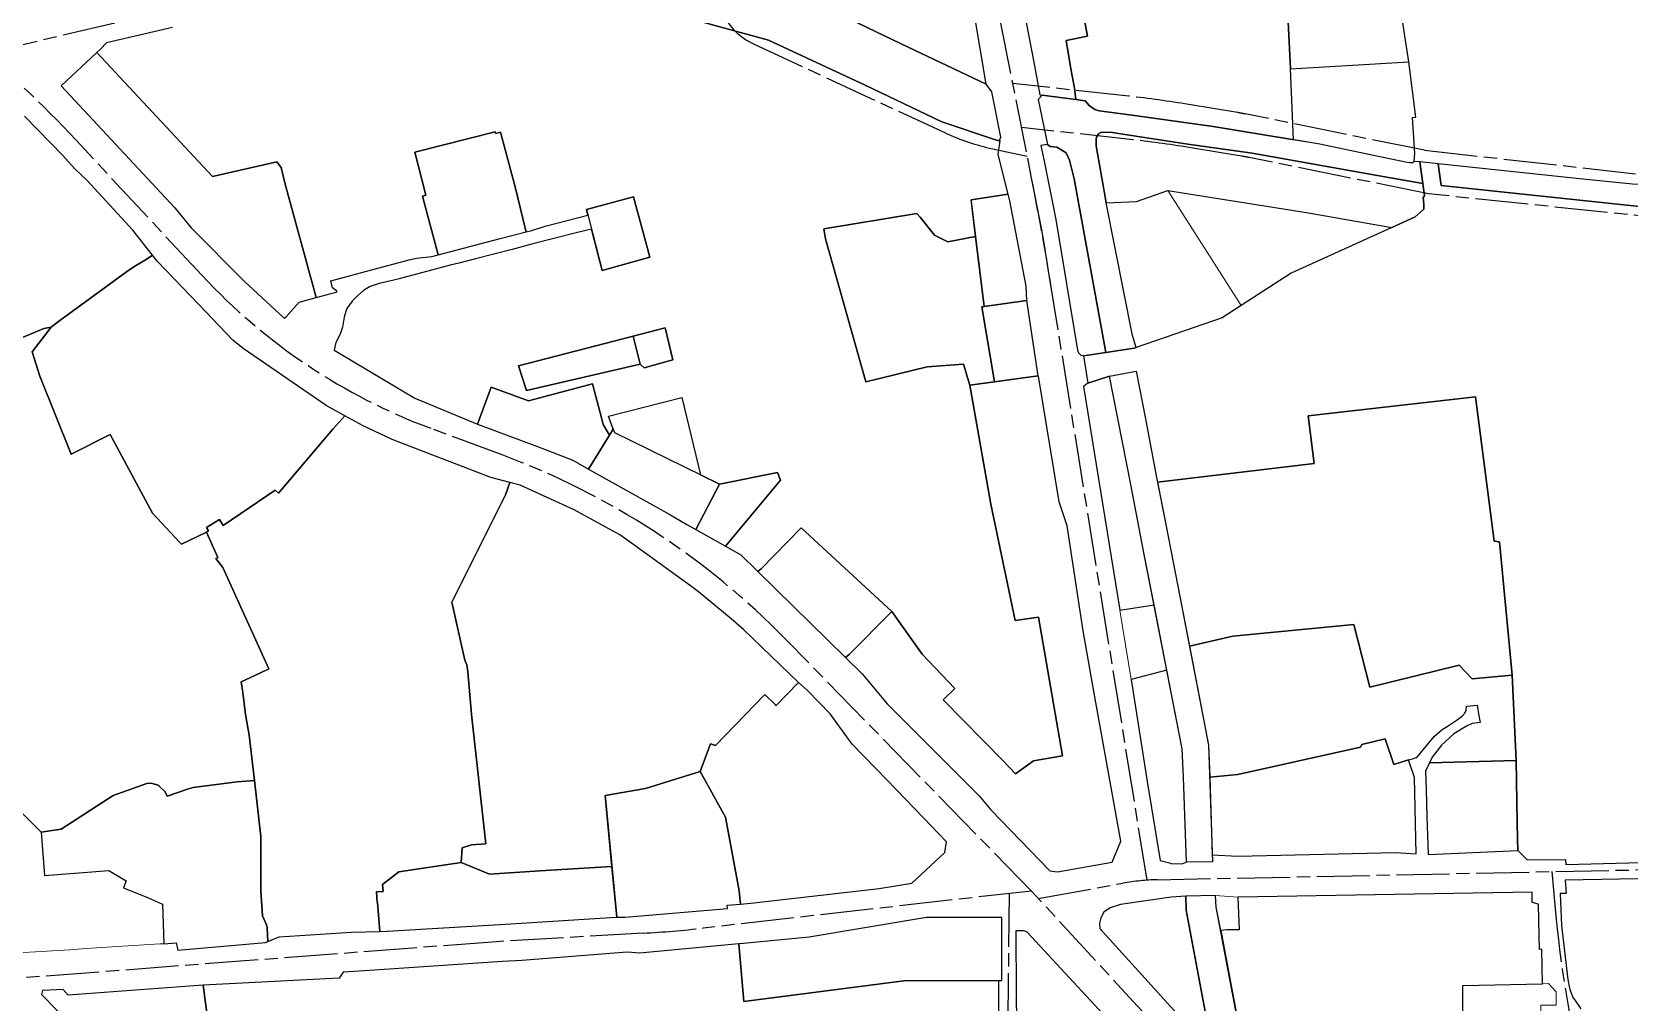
# Model space of a CAD drawing. Header units: millimetres. Extents: x 125232 to 134072, y 142885 to 152835.
# Drawn here: x 127564 to 128286, y 150699 to 151137 of the extents above; entities that cross this region are included whole.
import ezdxf

# ---------------------------------------------------------------- set-up
doc = ezdxf.new("R2010")
doc.units = ezdxf.units.MM
doc.linetypes.add('ACAD_ISO08W100', pattern=[36, 24, -3, 6, -3])
for name, color, linetype in [('commerce', 10, 'Continuous'), ('commerce & office', 242, 'Continuous'), ('commerce and residence', 32, 'Continuous'), ('green & plaza', 80, 'Continuous'), ('industry', 35, 'Continuous'), ('research & university', 30, 'Continuous'), ('reserve', 253, 'Continuous'), ('residence', 2, 'Continuous'), ('residence-bad', 41, 'Continuous'), ('water', 4, 'Continuous'), ('welfare', 11, 'Continuous'), ('老城北中心线', 7, 'ACAD_ISO08W100')]:
    doc.layers.add(name, color=color, linetype=linetype)
for name, color, linetype, lineweight in [('government', 221, 'Continuous', 0), ('municipal utilities', 151, 'Continuous', 0), ('school', 31, 'Continuous', 0)]:
    doc.layers.add(name, color=color, linetype=linetype, lineweight=lineweight)

msp = doc.modelspace()

# ---------------------------------------------------------------- linework, layer by layer
at = {"layer": 'commerce'}
msp.add_lwpolyline([(128012.74, 151144.65), (128016.72, 151124.36), (128019.59, 151108.82), (128020.55, 151108.7), (128035.76, 151106.69), (128035.13, 151111.84), (128033.53, 151120.54), (128031.42, 151133.33), (128041.01, 151135.33), (128039.86, 151141.73)], dxfattribs=at)
for points in [[(128013.71, 151015.92), (127994.31, 151013.17), (127993.3, 151013.03), (127999.12, 150979.1), (128018.84, 150981.78)], [(127835.78, 150999.76), (127838.93, 150987.11), (127840.74, 150985.46), (127853.72, 150988.97), (127850.25, 151003.49)], [(127911.62, 150913.14), (127893.57, 150894.67), (127892.12, 150893.36), (127931.79, 150854.47), (127933.43, 150855.93), (127952.6, 150875.38), (127952.57, 150875.41)]]:
    msp.add_lwpolyline(points, close=True, dxfattribs=at)
at = {"layer": 'commerce & office'}
for points in [[(127835.93, 151062.69), (127814.65, 151056.93), (127821.73, 151029.43), (127843.27, 151035.38)], [(127827.42, 150956.07), (127826.78, 150957.75), (127815.63, 150939.64), (127852.26, 150919.1), (127859.95, 150914.59), (127864.05, 150912.3), (127874.81, 150932.87)]]:
    msp.add_lwpolyline(points, close=True, dxfattribs=at)
at = {"layer": 'commerce and residence'}
for points in [[(127678.53, 151068.48), (127676.71, 151075.88), (127674.76, 151078.49), (127645.69, 151071.92), (127593.47, 151127.94), (127577.25, 151112.9), (127628.59, 151057.76), (127636, 151048.71), (127659.91, 151024.61), (127678.03, 151007.83), (127678.84, 151008.36), (127684.89, 151015.09), (127692.54, 151017.18)], [(127835.78, 150999.76), (127784.02, 150986.34), (127787.5, 150975.24), (127838.93, 150987.11)], [(127822.24, 150959.82), (127821.49, 150962.77), (127817.33, 150978.14), (127788.48, 150970.48), (127771.67, 150976.66), (127765.48, 150959.92), (127792.57, 150949.91), (127808.48, 150943.65), (127815.63, 150939.64), (127825.13, 150955.06)], [(127952.6, 150875.38), (127933.43, 150855.93), (127931.79, 150854.47), (127939.23, 150847.18), (127950.57, 150833.58), (127992.11, 150792.09), (127997.37, 150785.66), (128024.04, 150758.1), (128027.55, 150757.72), (128052.17, 150762.02), (128056.15, 150771.47), (128049.08, 150810.89), (128044.47, 150835.85), (128039.17, 150866.54), (128031.83, 150914.1), (128028.34, 150924.85), (128019.01, 150980.71), (128018.84, 150981.78), (127987.96, 150977.58), (127997.41, 150923.83), (128008.42, 150871.22), (128019, 150872.75), (128029.83, 150810.1), (128016.63, 150807.91), (128008.5, 150801.9), (128003, 150807.78), (127975.83, 150835.36), (127981.07, 150840.59), (127966.43, 150855.99)], [(127950.39, 150799.28), (127934.74, 150815.42), (127924.84, 150829.02), (127914.54, 150839.55), (127910.53, 150843.28), (127900.29, 150832.7), (127899.91, 150833.32), (127895.32, 150837.81), (127873.01, 150814.82), (127870.71, 150815.52), (127865.98, 150802.99), (127877.42, 150782.43), (127883.67, 150749.06), (127884.34, 150743.11), (127890.27, 150743.63), (127946.93, 150750.1), (127961.64, 150752.49), (127976.65, 150766.41), (127977.37, 150771.29), (127966.98, 150782.15)], [(128188.88, 150800.29), (128186.16, 150808.25), (128179.45, 150806.13), (128175.66, 150817.81), (128165.05, 150815.2), (128164.49, 150814.08), (128109.06, 150801.64), (128096.29, 150800.4), (128097.47, 150765.38), (128109.07, 150764.77), (128180.2, 150766.41), (128189.6, 150765.86)], [(128002.36, 150737.1), (128000, 150737.09), (127968.37, 150737.01), (127915.35, 150728.23), (127885.57, 150725.34), (127883.56, 150725.15), (127885.82, 150699.03), (127958.05, 150708.43), (128001.06, 150708.59), (128002.38, 150708.59)], [(128048, 150693.58), (128013.76, 150730.47), (128012.46, 150731.08), (128008.76, 150731.08), (128008.79, 150702.7), (128009.07, 150676.36), (128007.49, 150676.37), (128007.49, 150674.25), (128008.64, 150674.24), (128008.64, 150666.89), (128008.32, 150654.82), (128082.5, 150654.82), (128079.58, 150658.45)]]:
    msp.add_lwpolyline(points, close=True, dxfattribs=at)
at = {"layer": 'government'}
msp.add_lwpolyline([(127623.02, 150743.12), (127616.37, 150746.11), (127605.39, 150750.51), (127606.69, 150753.64), (127598.75, 150758.23), (127569.7, 150756.04), (127568.19, 150775.58), (127556.52, 150787.29), (127522.99, 150754.7), (127538.49, 150738.99), (127551.53, 150725.43), (127554.87, 150722.93), (127557.78, 150721.12), (127581.21, 150722.47), (127588.41, 150723.05), (127621.93, 150725.1), (127623.67, 150725.21), (127623.67, 150725.21)], close=True, dxfattribs=at)
at = {"layer": 'green & plaza'}
for points in [[(128035.12, 151070.87), (128032.94, 151079.19), (128031.5, 151082.61), (128027.25, 151085.07), (128024.28, 151085.43), (128022.96, 151086.36), (128020.06, 151085.88), (128021.34, 151079.55), (128026.79, 151052.5), (128036.53, 150993.44), (128037, 150992.18), (128037.87, 150991.26), (128038.21, 150991.15), (128039.21, 150990.84), (128049.32, 150992.35)], [(128060.61, 150932.63), (128051.04, 150981.68), (128041.19, 150978.5), (128039.22, 150976.96), (128055.75, 150875.9), (128071.18, 150878.26), (128066.89, 150900.34)], [(127902.28, 150934.63), (127900.94, 150938.19), (127874.81, 150932.87), (127864.05, 150912.3), (127877.46, 150904.81)], [(128076.9, 150848.86), (128060.85, 150844.66), (128068.01, 150798.43), (128073.98, 150762.87), (128078.18, 150761.69), (128078.94, 150761.38), (128083.77, 150761.29), (128085.79, 150762.04), (128084.4, 150800.46), (128083.82, 150813.23)], [(128085.68, 150740.34), (128085.56, 150746.71), (128078.84, 150746.19), (128055.98, 150742.88), (128051.29, 150741.44), (128048.51, 150739.38), (128047.04, 150736.86), (128046.44, 150734.53), (128046.7, 150732.09), (128087.26, 150687.26), (128093.99, 150677), (128099.13, 150671.76), (128098.28, 150673.32), (128097.45, 150677.66)]]:
    msp.add_lwpolyline(points, close=True, dxfattribs=at)
at = {"layer": 'industry'}
msp.add_lwpolyline([(127990.48, 151044.71), (127977.89, 151042.38), (127971.92, 151045.36), (127965.43, 151053.48), (127964, 151055.12), (127921.91, 151048.2), (127922.69, 151043.64), (127940.94, 150979.17), (127968.61, 150985.86), (127985.09, 150987.08), (127987.96, 150977.58), (127999.12, 150979.1), (127993.3, 151013.03), (127994.31, 151013.17)], close=True, dxfattribs=at)
at = {"layer": 'municipal utilities'}
for points in [[(128186.29, 151123.72), (128132.82, 151120.46), (128134.15, 151088.48), (128146.1, 151086.46), (128170.25, 151081.33), (128185.57, 151078.15), (128186.71, 151077.99), (128188.06, 151078.1), (128188.65, 151078.72), (128189.01, 151082.48), (128188.01, 151098.58), (128189.52, 151098.75)], [(128077.35, 151065.49), (128063.2, 151060.56), (128049.54, 151060.04), (128061.42, 151000), (128063, 150994.54), (128101.98, 151007.97), (128110.57, 151013.55)], [(127857.81, 150971.97), (127824.57, 150963.53), (127827.42, 150956.07), (127866.14, 150937.11)], [(128071.18, 150878.26), (128055.75, 150875.9), (128060.85, 150844.66), (128076.9, 150848.86)], [(128109.08, 150746.2), (128098.87, 150747.01), (128099.29, 150741.75), (128101.28, 150731.15), (128104.1, 150731.53), (128109.11, 150731.54), (128109.54, 150731.49)], [(128245.86, 150697.36), (128252.82, 150697.5), (128252.85, 150703.4), (128249.35, 150707.19), (128246.74, 150707.14), (128210.66, 150706.38), (128210.84, 150682.71), (128233.13, 150683.45), (128236.09, 150688.55), (128245.77, 150688.72)]]:
    msp.add_lwpolyline(points, close=True, dxfattribs=at)
at = {"layer": 'research & university'}
for points in [[(128287.29, 151068.45), (128264.97, 151070.75), (128232.18, 151074.07), (128199.52, 151077.58), (128191.24, 151078.47), (128188.65, 151078.72), (128189.01, 151082.48), (128188.01, 151098.58), (128189.52, 151098.75), (128186.29, 151123.72), (128186.29, 151123.72), (128181.95, 151152.29)], [(128303.36, 151056.99), (128200.88, 151067.79), (128199.52, 151077.58), (128191.24, 151078.47), (128192.59, 151068.76), (128193.36, 151063.18), (128192.76, 151062.39), (128193.12, 151059.45), (128193.01, 151057.05), (128189.16, 151053.59), (128178.57, 151048.79), (128133.16, 151028.21), (128110.57, 151013.55), (128101.98, 151007.97), (128063, 150994.54), (128062.2, 150994.26), (128049.32, 150992.35), (128039.21, 150990.84), (128041.19, 150978.5), (128051.04, 150981.68), (128063.06, 150983.94), (128067.26, 150962.37), (128072.46, 150935.06), (128072.71, 150933.77), (128143.44, 150942.18), (128140.78, 150963.7), (128216.4, 150972.35), (128224.92, 150907.05), (128227.23, 150906.85), (128233.04, 150846.56), (128234.84, 150807.94), (128235.28, 150780.04), (128235.34, 150772.72), (128235.47, 150767.3), (128239.71, 150763.15), (128257.15, 150763.28), (128257.19, 150761.04), (128371.04, 150763.97)]]:
    msp.add_lwpolyline(points, dxfattribs=at)
at = {"layer": 'reserve'}
msp.add_lwpolyline([(128304.3, 150695.07), (128316.5, 150707.9), (128317.16, 150709.67), (128314.82, 150755.13), (128314.23, 150755.13), (128314.23, 150755.02), (128256.98, 150753.86), (128257.31, 150747.93), (128254.69, 150747.86), (128255.27, 150733.39), (128258.07, 150709.09), (128258.91, 150705.13), (128259.18, 150704.53), (128259, 150704.46), (128260.77, 150700.32), (128260.91, 150700.37), (128264.07, 150695.7)], dxfattribs=at)
at = {"layer": 'residence'}
for points in [[(127980.14, 151196.96), (127973.1, 151230.21), (127967.42, 151229.12), (127952.08, 151226.31), (127937.91, 151223.77), (127935.88, 151221.52), (127901.82, 151214.56), (127886.79, 151211.13), (127885.83, 151210.82), (127888.87, 151198.27), (127884.99, 151197.32), (127898.53, 151170.34), (127905.07, 151159.35), (127910.72, 151154.19), (127914.55, 151152.25), (127956.91, 151131.81), (127995.34, 151113.67), (127987.13, 151162.06)], [(128115.47, 151082.38), (128086.44, 151086.46), (128055.14, 151091.38), (128051.43, 151091.95), (128047.08, 151091.74), (128046.08, 151091.22), (128045.16, 151089.63), (128045.02, 151088.71), (128044.95, 151085.93), (128045.08, 151084.85), (128049.54, 151060.04), (128063.2, 151060.56), (128077.35, 151065.49), (128140.05, 151055.64), (128178.57, 151048.79), (128189.16, 151053.59), (128193.01, 151057.05), (128193.12, 151059.45), (128192.76, 151062.39), (128193.36, 151063.18), (128192.59, 151068.76), (128190.03, 151069.21), (128175.41, 151071.77)], [(127659.55, 150994.16), (127654.92, 150997.94), (127639.44, 151014.07), (127620.59, 151033.67), (127618.52, 151036.3), (127615.65, 151034.37), (127610.58, 151031.32), (127606.85, 151028.86), (127576.63, 151006.84), (127572.86, 151004.01), (127572.69, 151003.79), (127564.21, 150992.59), (127567.67, 150981.7), (127581.75, 150946.47), (127599.48, 150955.28), (127618.54, 150919.79), (127630.7, 150906.68), (127631.66, 150905.8), (127643.02, 150911.2), (127643.91, 150911.75), (127642.96, 150913.27), (127648.78, 150916.9), (127650.49, 150914.2), (127673.97, 150930.18), (127675.45, 150928.86), (127700.06, 150957.71), (127705.47, 150963.76), (127697.1, 150968.33)], [(127835.78, 150999.76), (127850.25, 151003.49), (127853.72, 150988.97), (127840.74, 150985.46), (127838.93, 150987.11), (127787.5, 150975.24), (127784.02, 150986.34)], [(128216.4, 150972.35), (128140.78, 150963.7), (128143.44, 150942.18), (128072.71, 150933.77), (128076.64, 150913.83), (128083.9, 150876.73), (128087.19, 150859.64), (128106.76, 150864.14), (128161.36, 150869.51), (128168.64, 150841.18), (128208.99, 150851.07), (128214.87, 150844.94), (128233.04, 150846.56), (128227.23, 150906.85), (128224.92, 150907.05)], [(127753.87, 150879.58), (127778.09, 150928.07), (127780.03, 150933.59), (127771.38, 150935.83), (127726.92, 150953.11), (127713.77, 150959.22), (127705.47, 150963.76), (127700.06, 150957.71), (127675.45, 150928.86), (127673.97, 150930.18), (127650.49, 150914.2), (127648.78, 150916.9), (127642.96, 150913.27), (127643.91, 150911.75), (127643.02, 150911.2), (127648.15, 150899.74), (127647.25, 150899.3), (127650.31, 150895.17), (127671.17, 150849.43), (127667.06, 150847.44), (127658.55, 150843.57), (127659.41, 150838.66), (127660.51, 150828.83), (127662.2, 150819.45), (127664.63, 150799), (127667.5, 150773.64), (127667.49, 150749.15), (127668.28, 150737.86), (127670.02, 150733.66), (127670.4, 150732.37), (127670.68, 150726.27), (127675.81, 150728.37), (127708.5, 150730.46), (127721.23, 150730.79), (127720.28, 150743.88), (127720.06, 150743.88), (127719.78, 150748.7), (127722.81, 150748.74), (127722.53, 150752.01), (127729.91, 150757.73), (127757.98, 150761.93), (127758.45, 150768.48), (127762.68, 150769.9), (127769.26, 150770.3), (127762.67, 150828.73), (127762.7, 150828.98), (127761.07, 150848.12), (127760.57, 150851.22), (127759.73, 150853.36)], [(127836.06, 150905.41), (127829.81, 150909.94), (127829.77, 150909.96), (127809.12, 150921.32), (127784.72, 150932.38), (127780.03, 150933.59), (127778.09, 150928.07), (127753.87, 150879.58), (127759.73, 150853.36), (127760.57, 150851.22), (127761.07, 150848.12), (127762.7, 150828.98), (127762.67, 150828.73), (127769.26, 150770.3), (127762.68, 150769.9), (127758.45, 150768.48), (127757.98, 150761.93), (127770.83, 150756.61), (127793.57, 150758.06), (127826.19, 150760.03), (127823.13, 150792.16), (127841.33, 150795.35), (127865.98, 150802.99), (127870.71, 150815.52), (127873.01, 150814.82), (127895.32, 150837.81), (127899.91, 150833.32), (127900.29, 150832.7), (127910.53, 150843.28), (127889.8, 150863.09), (127885.71, 150867.05), (127880.1, 150872), (127865.32, 150884.22), (127861.62, 150886.9)], [(128234.84, 150807.94), (128195.58, 150806.94), (128193.85, 150803.22), (128194.09, 150794.85), (128194.4, 150782.55), (128194.85, 150769.86), (128194.95, 150765.54), (128194.99, 150765.54), (128235.47, 150767.3), (128235.34, 150772.72), (128235.28, 150780.04)], [(127667.5, 150773.64), (127664.63, 150799), (127656.85, 150798.32), (127636.95, 150795.85), (127634.84, 150795.13), (127625.23, 150791.84), (127624.25, 150793.76), (127621.64, 150796.39), (127621.36, 150796.63), (127618.12, 150797.68), (127615.96, 150797.66), (127600.83, 150792.23), (127577.23, 150776.94), (127568.19, 150775.58), (127569.7, 150756.04), (127598.75, 150758.23), (127606.69, 150753.64), (127605.39, 150750.51), (127616.37, 150746.11), (127623.02, 150743.12), (127623.67, 150725.21), (127629.26, 150725.67), (127629.99, 150722.25), (127669.58, 150725.82), (127670.68, 150726.27), (127670.4, 150732.37), (127670.02, 150733.66), (127668.28, 150737.86), (127667.49, 150749.15)], [(127877.42, 150782.43), (127865.98, 150802.99), (127841.33, 150795.35), (127823.13, 150792.16), (127828.36, 150737.14), (127832.12, 150737.24), (127878.39, 150741.12), (127878.26, 150742.56), (127884.34, 150743.11), (127883.67, 150749.06)], [(127826.19, 150760.03), (127793.57, 150758.06), (127770.83, 150756.61), (127757.98, 150761.93), (127729.91, 150757.73), (127722.53, 150752.01), (127722.81, 150748.74), (127719.78, 150748.7), (127720.06, 150743.88), (127720.28, 150743.88), (127721.23, 150730.79), (127724.62, 150730.87), (127778.05, 150734.08), (127825.56, 150737.07), (127828.36, 150737.14)], [(128246.42, 150722.67), (128245.26, 150722.64), (128245.13, 150728.83), (128244.82, 150743.13), (128242, 150743.78), (128241.95, 150748.48), (128109.08, 150746.2), (128109.54, 150731.49), (128109.11, 150731.54), (128104.1, 150731.53), (128101.28, 150731.15), (128112.42, 150671.77), (128111.66, 150655.92), (128128.52, 150633.28), (128133.64, 150637.8), (128131.93, 150661.71), (128153.72, 150662.46), (128153.83, 150679.94), (128186.65, 150680.88), (128210.88, 150681.6), (128210.84, 150682.71), (128210.66, 150706.38), (128246.74, 150707.14)]]:
    msp.add_lwpolyline(points, close=True, dxfattribs=at)
for points in [[(128131.78, 151141.71), (128132.82, 151120.46), (128186.29, 151123.72), (128181.95, 151152.29)], [(127627.59, 151139.14), (127597.79, 151132.31), (127595.1, 151129.45), (127593.47, 151127.94), (127645.69, 151071.92), (127674.76, 151078.49), (127676.71, 151075.88), (127678.53, 151068.48), (127692.55, 151017.17), (127701.54, 151019.55), (127701.97, 151019.78), (127701.72, 151020.2), (127699.94, 151021.57), (127699.1, 151024.75), (127720.4, 151030.4), (127734.56, 151034.15), (127737.91, 151035.04), (127744.71, 151035.68), (127747.65, 151036.45), (127740.56, 151062.98), (127742.13, 151063.38), (127737.13, 151082.95), (127773.47, 151092.11), (127773.66, 151091.38), (127775.88, 151091.94), (127782.66, 151066.62), (127786.96, 151048.58), (127787.37, 151046.86), (127789.96, 151047.53), (127796.01, 151049.43), (127815.3, 151054.42), (127814.65, 151056.93), (127835.93, 151062.69), (127843.27, 151035.38), (127821.73, 151029.43), (127816.91, 151048.14), (127810.02, 151046.37), (127800.48, 151043.94), (127790.41, 151041.42), (127781.06, 151038.83), (127764.48, 151034.68), (127757.01, 151032.76), (127753.07, 151031.83), (127744.64, 151029.49), (127740.74, 151028.53), (127733.41, 151026.49), (127730, 151025.7), (127727.62, 151025.06), (127721.02, 151023.48), (127716.99, 151022.24), (127713.96, 151020.36), (127710.97, 151017.82), (127708.74, 151015.55), (127706.69, 151012.62), (127706.29, 151011.89), (127705.16, 151008.31), (127704.48, 151003.85), (127703.37, 151000.6), (127701.41, 150996.83), (127700.65, 150993.37), (127702.41, 150992.31), (127737.03, 150971.68), (127765.44, 150959.94), (127765.48, 150959.92), (127771.67, 150976.66), (127788.48, 150970.48), (127817.33, 150978.14), (127821.49, 150962.77), (127822.24, 150959.82), (127825.13, 150955.06), (127826.78, 150957.75), (127824.57, 150963.53), (127857.81, 150971.97), (127866.14, 150937.11), (127874.81, 150932.87), (127900.94, 150938.19), (127902.28, 150934.63), (127877.46, 150904.81), (127884.37, 150900.96), (127892.12, 150893.36), (127893.57, 150894.67), (127911.62, 150913.14), (127952.6, 150875.38), (127952.6, 150875.38), (127966.43, 150855.99), (127981.07, 150840.59), (127975.83, 150835.36), (128003, 150807.78), (128008.5, 150801.9), (128016.63, 150807.91), (128029.83, 150810.1), (128019, 150872.75), (128008.42, 150871.22), (127997.41, 150923.83), (127987.96, 150977.58), (127985.09, 150987.08), (127968.61, 150985.86), (127940.94, 150979.17), (127922.69, 151043.64), (127921.91, 151048.2), (127964, 151055.12), (127965.43, 151053.48), (127971.92, 151045.36), (127977.89, 151042.38), (127990.48, 151044.71), (127988.48, 151061.27), (128005.19, 151063.88), (128000.71, 151081.75), (128001.68, 151087.95), (128000, 151088.25), (127975.31, 151096.65), (127940.58, 151113.08), (127896.98, 151133.49), (127865.58, 151142.02)], [(128039.86, 151141.73), (128041.01, 151135.33), (128031.42, 151133.33), (128033.53, 151120.54), (128035.13, 151111.84), (128035.76, 151106.69), (128039.97, 151106.14), (128041.78, 151103.93), (128044.46, 151102.1), (128046.41, 151101.6), (128048.55, 151101.31), (128062.29, 151099.47), (128097.92, 151094.49), (128133.49, 151088.6), (128134.15, 151088.48), (128132.82, 151120.46), (128131.78, 151141.71)], [(127559.76, 150999.09), (127569.51, 151003.13), (127572.69, 151003.79), (127572.86, 151004.01), (127576.63, 151006.84), (127606.85, 151028.86), (127610.58, 151031.32), (127615.65, 151034.37), (127618.52, 151036.3), (127609.62, 151047.67), (127588.84, 151070.16), (127583.47, 151075.38), (127577.93, 151081.57), (127572.5, 151087.14), (127566.54, 151093.17), (127560.64, 151099.2)], [(127556.52, 150787.29), (127568.19, 150775.58), (127577.23, 150776.94), (127600.83, 150792.23), (127615.96, 150797.66), (127618.12, 150797.68), (127621.36, 150796.63), (127621.64, 150796.39), (127624.25, 150793.76), (127625.23, 150791.84), (127634.84, 150795.13), (127636.95, 150795.85), (127656.85, 150798.32), (127664.63, 150799), (127662.2, 150819.45), (127660.51, 150828.83), (127659.41, 150838.66), (127658.55, 150843.57), (127667.06, 150847.44), (127671.17, 150849.43), (127650.31, 150895.17), (127647.25, 150899.3), (127648.15, 150899.74), (127643.02, 150911.2), (127631.66, 150905.8), (127630.7, 150906.68), (127618.54, 150919.79), (127599.48, 150955.28), (127581.75, 150946.47), (127567.67, 150981.7), (127564.21, 150992.59), (127572.69, 151003.79), (127569.51, 151003.13), (127559.76, 150999.09)], [(128001.12, 150668.53), (128001.06, 150700.86), (128001.06, 150708.59), (127958.05, 150708.43), (127885.82, 150699.03), (127883.56, 150725.15), (127838.81, 150720.86), (127832.99, 150721.38), (127785.51, 150717.62), (127776.7, 150717.18), (127714.43, 150712.99), (127704.76, 150712.36), (127702.97, 150709.69), (127641.44, 150706.44), (127646.02, 150672.28)]]:
    msp.add_lwpolyline(points, dxfattribs=at)
at = {"layer": 'residence-bad'}
for points in [[(128005.94, 151060.87), (128005.19, 151063.88), (127988.49, 151061.27), (127988.54, 151060.73), (127990.48, 151044.71), (127994.31, 151013.17), (128013.71, 151015.92), (128013.41, 151022.35)], [(128210.4, 150828.08), (128211.58, 150829.45), (128212.24, 150830.69), (128212.36, 150832.55), (128217.22, 150833.02), (128217.98, 150828.24), (128218.47, 150825.21), (128214.97, 150824.67), (128212.3, 150823.44), (128206.6, 150820.1), (128201.03, 150814.9), (128196.8, 150809.56), (128195.58, 150806.94), (128234.84, 150807.94), (128233.04, 150846.56), (128214.87, 150844.94), (128208.99, 150851.07), (128168.64, 150841.18), (128161.36, 150869.51), (128106.76, 150864.14), (128087.19, 150859.64), (128095.8, 150814.94), (128096.29, 150800.4), (128109.06, 150801.64), (128164.49, 150814.08), (128165.05, 150815.2), (128175.66, 150817.81), (128179.45, 150806.13), (128186.16, 150808.25), (128187.91, 150808.81), (128189.67, 150809.36), (128189.96, 150809.35), (128197.79, 150818.84), (128201.42, 150821.95), (128203.54, 150823.28), (128207.71, 150826.06)], [(127641.44, 150706.44), (127580.4, 150702), (127578.17, 150704.51), (127568.83, 150704.01), (127568.32, 150702.27), (127603.01, 150666.91), (127619.11, 150671.4), (127644.71, 150672.24), (127646.02, 150672.28)]]:
    msp.add_lwpolyline(points, close=True, dxfattribs=at)
at = {"layer": 'school'}
msp.add_lwpolyline([(128178.57, 151048.79), (128140.05, 151055.64), (128077.35, 151065.49), (128110.57, 151013.55), (128133.16, 151028.21)], close=True, dxfattribs=at)
at = {"layer": 'water'}
msp.add_lwpolyline([(127865.58, 151142.02), (127896.98, 151133.49), (127940.58, 151113.08), (127975.31, 151096.65), (128000, 151088.25), (128001.11, 151088.05), (128001.95, 151089.65), (127997.89, 151110.13), (127995.34, 151113.67), (127956.91, 151131.81), (127914.55, 151152.25)], dxfattribs=at)
for points in [[(128097.92, 151094.49), (128062.29, 151099.47), (128048.55, 151101.31), (128046.41, 151101.6), (128044.46, 151102.1), (128041.78, 151103.93), (128039.97, 151106.14), (128035.76, 151106.69), (128020.55, 151108.7), (128018.85, 151106.72), (128022.96, 151086.36), (128024.28, 151085.43), (128027.25, 151085.07), (128031.5, 151082.61), (128032.94, 151079.19), (128035.12, 151070.87), (128049.32, 150992.35), (128062.2, 150994.26), (128063, 150994.54), (128061.42, 151000), (128049.54, 151060.04), (128048.28, 151067.01), (128045.08, 151084.85), (128044.95, 151085.93), (128045.02, 151088.71), (128045.16, 151089.63), (128046.08, 151091.22), (128047.08, 151091.74), (128051.43, 151091.95), (128055.14, 151091.38), (128086.44, 151086.46), (128115.47, 151082.38), (128175.41, 151071.77), (128190.03, 151069.21), (128192.59, 151068.76), (128191.24, 151078.47), (128188.65, 151078.72), (128188.06, 151078.1), (128186.71, 151077.99), (128185.57, 151078.15), (128170.25, 151081.33), (128146.1, 151086.46), (128133.49, 151088.6)], [(128302.32, 151067.47), (128287.29, 151068.45), (128264.97, 151070.75), (128232.18, 151074.07), (128199.52, 151077.58), (128200.88, 151067.79), (128303.36, 151056.99)], [(128085.79, 150762.04), (128084.4, 150800.46), (128083.82, 150813.23), (128066.89, 150900.34), (128060.61, 150932.63), (128051.04, 150981.68), (128063.06, 150983.94), (128067.26, 150962.37), (128072.46, 150935.06), (128076.64, 150913.83), (128083.9, 150876.73), (128095.8, 150814.94), (128097.58, 150762.23)], [(128099.29, 150741.75), (128098.87, 150747.01), (128085.56, 150746.71), (128085.68, 150740.34), (128097.45, 150677.66), (128098.28, 150673.32), (128099.13, 150671.76), (128111.66, 150655.92), (128112.42, 150671.77)]]:
    msp.add_lwpolyline(points, close=True, dxfattribs=at)
at = {"layer": 'welfare'}
msp.add_lwpolyline([(127782.66, 151066.62), (127775.88, 151091.94), (127773.66, 151091.38), (127773.47, 151092.11), (127737.13, 151082.95), (127742.13, 151063.38), (127740.56, 151062.98), (127747.65, 151036.45), (127775.72, 151043.81), (127787.37, 151046.86), (127786.96, 151048.58)], close=True, dxfattribs=at)
at = {"layer": '老城北中心线', "linetype": 'ACAD_ISO08W100', "lineweight": 25}
for p, q in [((128020.5, 151047.75), (127981.77, 151242.06)), ((127543.08, 151127.58), (127646.65, 151152.07)), ((127890.4, 151131.67), (127976.9, 151091.54)), ((128059.77, 151108.16), (128007.31, 151113.94)), ((128108.88, 151100.77), (128086.81, 151104.43)), ((128061.62, 151088.47), (128011.28, 151094.01)), ((128193.37, 151083.73), (128112.35, 151100.13)), ((127640.99, 151027.11), (127583.85, 151088.47)), ((127998.23, 151084.43), (128013.85, 151081.11)), ((128110.73, 151081.08), (128088.66, 151084.74)), ((128195.22, 151064.04), (128114.2, 151080.44)), ((128193.37, 151083.73), (128406.99, 151060.06)), ((128419.3, 151040.65), (128195.22, 151064.04)), ((128068.02, 150753.89), (128020.5, 151047.75)), ((127776.63, 150946.06), (127744.33, 150958.09)), ((128015.75, 150749), (127904.9, 150862.56)), ((128072.71, 150754.1), (128506.5, 150763.07)), ((128250.95, 150757.78), (128252.44, 150740.89)), ((128015.75, 150749), (127867.45, 150732.26)), ((128069.16, 150691.15), (128015.75, 150749)), ((128018.82, 150745.67), (128057.11, 150752.55)), ((127773.95, 150726.11), (127534.31, 150707.79)), ((127840.26, 150729.94), (127773.95, 150726.11))]:
    msp.add_line(p, q, dxfattribs=at)
at = {"layer": '老城北中心线'}
msp.add_lwpolyline([(128005.66, 150747.86), (128004.75, 150657.5, -0.110869), (128001.74, 150644.71), (128000.94, 150643.04, 0.11043), (127997.93, 150630.3), (127997.6, 150602.72, -0.399167), (127983.2, 150587.91), (127867.89, 150583.31)], format="xyb", dxfattribs=at)
at = {"layer": '老城北中心线', "linetype": 'ACAD_ISO08W100', "lineweight": 25}
for centre, radius, start, end in [((127903.03, 151158.88), 30, 206.15456, 245.11225), ((127217.92, 150747.75), 500, 42.95656, 50.5473), ((128005, 150611.16), 500, 80.58272, 83.71137), ((128092.51, 151002.11), 100, 78.55623, 80.58272), ((128018.98, 151182.25), 100, 245.11225, 258.02192), ((128006.85, 150591.47), 500, 80.58272, 83.71137), ((128094.36, 150982.42), 100, 78.55623, 80.58272), ((126544.1, 150781.33), 1500, 9.18534, 11.27249), ((127838.59, 151211.1), 270, 222.95656, 249.56717), ((127654.44, 150618.08), 350, 44.30868, 69.56717), ((128074.78, 150654.12), 100, 91.18459, 100.17796), ((128744.51, 150784.49), 494, 185.06406, 193.59111), ((127811.38, 151229.11), 500, 273.31094, 276.43899)]:
    msp.add_arc(centre, radius, start, end, dxfattribs=at)

doc.saveas('drawing.dxf')
